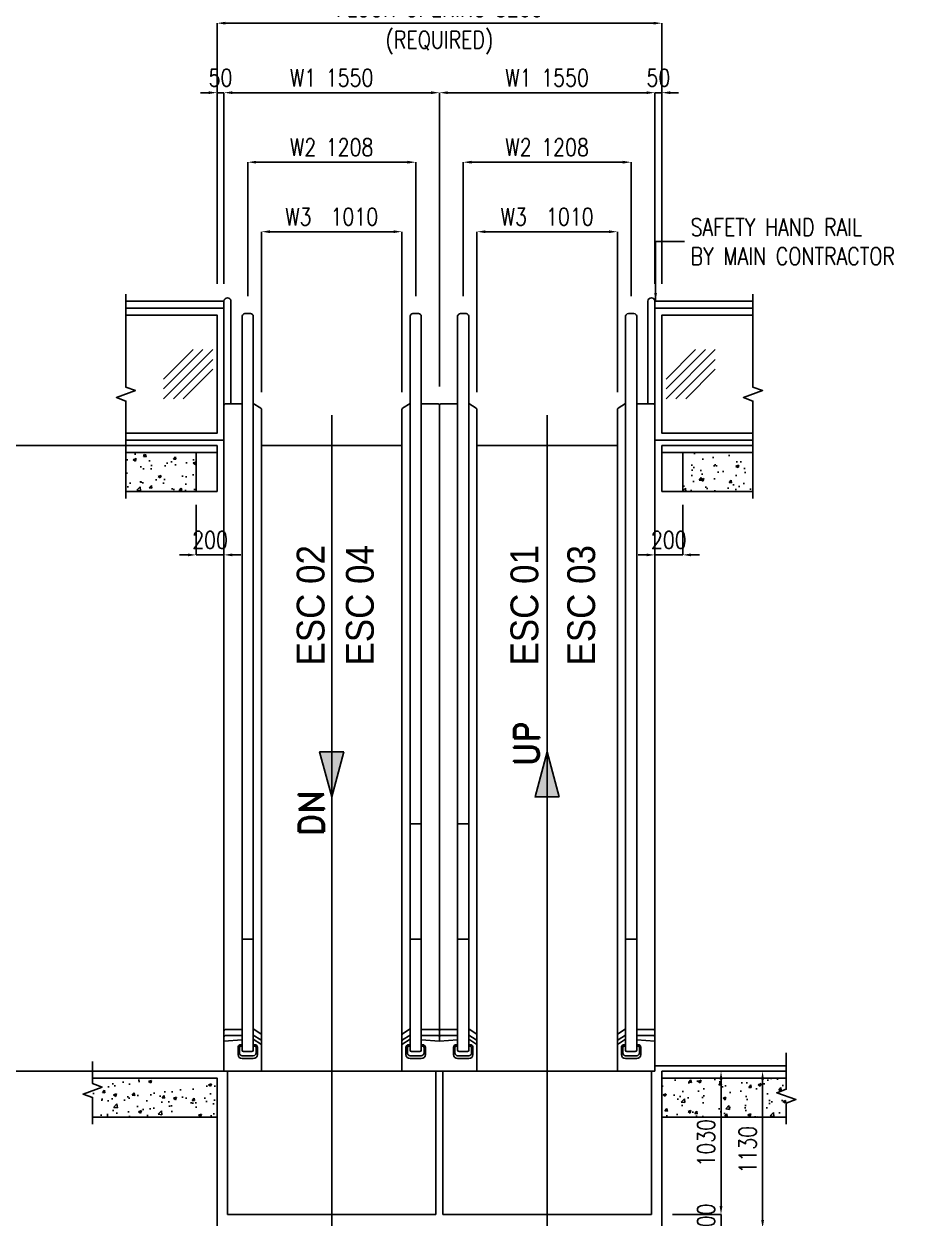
# Model space of a CAD drawing. Header units: millimetres. Extents: x -106996 to 276536, y -21995 to 37993.
# Drawn here: x 252777 to 259196, y 1630 to 10220 of the extents above; entities that cross this region are included whole.
import ezdxf

# ---------------------------------------------------------------- set-up
doc = ezdxf.new("R2010")
doc.units = ezdxf.units.MM
doc.header["$LTSCALE"] = 100
doc.linetypes.add('CENTER', pattern=[50.8, 31.75, -6.35, 6.35, -6.35])
doc.linetypes.add('PHANTOM2', pattern=[31.75, 15.875, -3.175, 3.175, -3.175, 3.175, -3.175])
doc.layers.get('0').update_dxf_attribs({"color": 3})
for name, color, linetype in [('DIM', 2, 'Continuous'), ('Esc', 4, 'Continuous'), ('GLASS WALL', 20, 'Continuous'), ('MW', 4, 'Continuous')]:
    doc.layers.add(name, color=color, linetype=linetype)
doc.styles.add('ARIAL', font='arial.ttf')
doc.styles.add('F2', font='romand.shx')
doc.styles.add('F3', font='romans.shx', dxfattribs={"width": 0.8})
doc.dimstyles.new('NOR', dxfattribs={"dimscale": 20, "dimtxt": 2.5, "dimasz": 1.2, "dimexe": 0, "dimexo": 2.5, "dimgap": 0.9, "dimtad": 1, "dimzin": 12, "dimdsep": 46, "dimtxsty": 'F3', "dimsah": 1, "dimcen": 0.09, "dimclrd": 2, "dimclre": 2, "dimclrt": 7, "dimadec": 0, "dimazin": 0, "dimtfac": 1, "dimtix": 1, "dimtmove": 2, "dimatfit": 3, "dimfxl": 0, "dimtolj": 1, "dimtzin": 12, "dimarcsym": 0})
pattern_1 = [(50, (285831.6, -14074.89), (215.17805, -18.8256), [22.5, -247.5]), (355, (285831.6, -14074.9), (-41.6254, 225.6576), [18, -198]), (100.45144, (285849.53, -14076.46), (173.5527, 206.832), [19.122, -210.3426]), (46.1842, (285831.6, -14014.9), (320.1724, -49.6558), [33.75, -371.25]), (96.6356, (285858.28, -14019.03), (280.3986, 292.2356), [28.683, -315.514]), (351.1842, (285831.6, -14014.9), (280.3986, 292.2356), [27, -297]), (21, (285861.6, -14029.89), (179.0721, -120.7857), [22.5, -247.5]), (326, (285861.6, -14029.9), (72.9946, 217.545), [18, -198]), (71.45144, (285876.52, -14039.95), (252.0667, 96.7593), [19.122, -210.3426]), (37.5, (285831.6, -14074.89), (3.64796, 99.86816), [0, -195.6, 0, -201, 0, -198.75]), (7.5, (285831.6, -14074.89), (78.92086, 118.3235), [0, -114.6, 0, -191.1, 0, -75.75]), (327.5, (285764.7, -14074.89), (160.14673, -6.76646), [0, -75, 0, -234, 0, -310.5]), (317.5, (285734.7, -14074.89), (174.95585, 30.0315), [0, -97.5, 0, -155.4, 0, -220.5])]

# ---------------------------------------------------------------- blocks, each defined once
blk = doc.blocks.new('*D467')
at = {"layer": 'DEFPOINTS', "color": 0, "transparency": 16777216}
for p in [(257046.4, 8725.2), (256036.4, 7446.7), (257046.4, 7446.7)]:
    blk.add_point(p, dxfattribs=at)
at = {"layer": 'DIM', "color": 2, "lineweight": -2, "transparency": 16777216}
for p, q in [((256036.4, 7571.7), (256036.4, 8725.2)), ((256096.4, 8725.2), (256986.4, 8725.2)), ((257046.4, 7571.7), (257046.4, 8725.2))]:
    blk.add_line(p, q, dxfattribs=at)
at = {"layer": 'DIM', "color": 2, "transparency": 16777216}
for points in [[(256096.4, 8735.2), (256096.4, 8715.2), (256036.4, 8725.2)], [(256986.4, 8735.2), (256986.4, 8715.2), (257046.4, 8725.2)]]:
    blk.add_solid(points, dxfattribs=at)
at = {"layer": 'DIM', "color": 7, "transparency": 16777216, "insert": (256541.4, 8832.7), "char_height": 125, "attachment_point": 5, "style": 'F3'}
blk.add_mtext('\\A1;W3  1010', dxfattribs=at)
blk = doc.blocks.new('*D468')
at = {"layer": 'DEFPOINTS', "color": 0, "transparency": 16777216}
for p in [(257145.4, 9225.2), (255937.4, 8136.5), (257145.4, 8136.5)]:
    blk.add_point(p, dxfattribs=at)
at = {"layer": 'DIM', "color": 2, "lineweight": -2, "transparency": 16777216}
for p, q in [((255937.4, 8261.5), (255937.4, 9225.2)), ((255997.4, 9225.2), (257085.4, 9225.2)), ((257145.4, 8261.5), (257145.4, 9225.2))]:
    blk.add_line(p, q, dxfattribs=at)
at = {"layer": 'DIM', "color": 2, "transparency": 16777216}
for points in [[(255997.4, 9235.2), (255997.4, 9215.2), (255937.4, 9225.2)], [(257085.4, 9235.2), (257085.4, 9215.2), (257145.4, 9225.2)]]:
    blk.add_solid(points, dxfattribs=at)
at = {"layer": 'DIM', "color": 7, "transparency": 16777216, "insert": (256541.4, 9332.7), "char_height": 125, "attachment_point": 5, "style": 'F3'}
blk.add_mtext('\\A1;W2 1208', dxfattribs=at)
blk = doc.blocks.new('*D469')
at = {"layer": 'DEFPOINTS', "color": 0, "transparency": 16777216}
for p in [(254166.4, 9725.2), (254166.4, 8225.1, 0), (254216.4, 8225.1, 0)]:
    blk.add_point(p, dxfattribs=at)
at = {"layer": 'DIM', "color": 2, "lineweight": -2, "transparency": 16777216}
for p, q in [((254106.4, 9725.2), (254046.4, 9725.2)), ((254166.4, 8350.1), (254166.4, 9725.2)), ((254216.4, 9725.2), (254166.4, 9725.2)), ((254216.4, 8350.1), (254216.4, 9725.2)), ((254276.4, 9725.2), (254336.4, 9725.2))]:
    blk.add_line(p, q, dxfattribs=at)
at = {"layer": 'DIM', "color": 2, "transparency": 16777216}
for points in [[(254106.4, 9735.2), (254106.4, 9715.2), (254166.4, 9725.2)], [(254276.4, 9735.2), (254276.4, 9715.2), (254216.4, 9725.2)]]:
    blk.add_solid(points, dxfattribs=at)
at = {"layer": 'DIM', "color": 7, "transparency": 16777216, "insert": (254191.4, 9832.7), "char_height": 125, "attachment_point": 5, "style": 'F3'}
blk.add_mtext('\\A1;50', dxfattribs=at)
blk = doc.blocks.new('*D470')
at = {"layer": 'DEFPOINTS', "color": 0, "transparency": 16777216}
for p in [(254486.4, 8725.2), (254486.4, 7446.7), (255496.4, 7446.7)]:
    blk.add_point(p, dxfattribs=at)
at = {"layer": 'DIM', "color": 2, "lineweight": -2, "transparency": 16777216}
for p, q in [((254486.4, 7571.7), (254486.4, 8725.2)), ((255436.4, 8725.2), (254546.4, 8725.2)), ((255496.4, 7571.7), (255496.4, 8725.2))]:
    blk.add_line(p, q, dxfattribs=at)
at = {"layer": 'DIM', "color": 2, "transparency": 16777216}
for points in [[(254546.4, 8735.2), (254546.4, 8715.2), (254486.4, 8725.2)], [(255436.4, 8735.2), (255436.4, 8715.2), (255496.4, 8725.2)]]:
    blk.add_solid(points, dxfattribs=at)
at = {"layer": 'DIM', "color": 7, "transparency": 16777216, "insert": (254991.4, 8832.7), "char_height": 125, "attachment_point": 5, "style": 'F3'}
blk.add_mtext('\\A1;W3  1010', dxfattribs=at)
blk = doc.blocks.new('*D471')
at = {"layer": 'DEFPOINTS', "color": 0, "transparency": 16777216}
for p in [(254387.4, 9225.2), (254387.4, 8136.5), (255595.4, 8136.5)]:
    blk.add_point(p, dxfattribs=at)
at = {"layer": 'DIM', "color": 2, "lineweight": -2, "transparency": 16777216}
for p, q in [((254387.4, 8261.5), (254387.4, 9225.2)), ((255535.4, 9225.2), (254447.4, 9225.2)), ((255595.4, 8261.5), (255595.4, 9225.2))]:
    blk.add_line(p, q, dxfattribs=at)
at = {"layer": 'DIM', "color": 2, "transparency": 16777216}
for points in [[(254447.4, 9235.2), (254447.4, 9215.2), (254387.4, 9225.2)], [(255535.4, 9235.2), (255535.4, 9215.2), (255595.4, 9225.2)]]:
    blk.add_solid(points, dxfattribs=at)
at = {"layer": 'DIM', "color": 7, "transparency": 16777216, "insert": (254991.4, 9332.7), "char_height": 125, "attachment_point": 5, "style": 'F3'}
blk.add_mtext('\\A1;W2 1208', dxfattribs=at)
blk = doc.blocks.new('*D472')
at = {"layer": 'DEFPOINTS', "color": 0, "transparency": 16777216}
for p in [(257366.4, 10225.2), (257366.4, 9146.9), (254166.4, 8838.2)]:
    blk.add_point(p, dxfattribs=at)
at = {"layer": 'DIM', "color": 2, "lineweight": -2, "transparency": 16777216}
for p, q in [((254166.4, 8963.2), (254166.4, 10225.2)), ((254226.4, 10225.2), (257306.4, 10225.2)), ((257366.4, 9271.9), (257366.4, 10225.2))]:
    blk.add_line(p, q, dxfattribs=at)
at = {"layer": 'DIM', "color": 2, "transparency": 16777216}
for points in [[(254226.4, 10235.2), (254226.4, 10215.2), (254166.4, 10225.2)], [(257306.4, 10235.2), (257306.4, 10215.2), (257366.4, 10225.2)]]:
    blk.add_solid(points, dxfattribs=at)
at = {"layer": 'DIM', "color": 7, "transparency": 16777216, "char_height": 125, "attachment_point": 5, "style": 'F3'}
for s, insert in [('\\A1;FLOOR OPENING 3200', (255766.4, 10332.7)), ('\\A1;(REQUIRED)', (255766.4, 10084.9))]:
    blk.add_mtext(s, dxfattribs=dict(at, insert=insert))
blk = doc.blocks.new('*D473')
at = {"layer": 'DEFPOINTS', "color": 0, "transparency": 16777216}
for p in [(255766.4, 9725.2), (257316.4, 8225.1, 0), (255766.4, 7486.5)]:
    blk.add_point(p, dxfattribs=at)
at = {"layer": 'DIM', "color": 2, "lineweight": -2, "transparency": 16777216}
for p, q in [((255766.4, 7611.5), (255766.4, 9725.2)), ((257256.4, 9725.2), (255826.4, 9725.2)), ((257316.4, 8350.1), (257316.4, 9725.2))]:
    blk.add_line(p, q, dxfattribs=at)
at = {"layer": 'DIM', "color": 2, "transparency": 16777216}
for points in [[(255826.4, 9735.2), (255826.4, 9715.2), (255766.4, 9725.2)], [(257256.4, 9735.2), (257256.4, 9715.2), (257316.4, 9725.2)]]:
    blk.add_solid(points, dxfattribs=at)
at = {"layer": 'DIM', "color": 7, "transparency": 16777216, "insert": (256541.4, 9832.7), "char_height": 125, "attachment_point": 5, "style": 'F3'}
blk.add_mtext('\\A1;W1 1550', dxfattribs=at)
blk = doc.blocks.new('*D474')
at = {"layer": 'DEFPOINTS', "color": 0, "transparency": 16777216}
for p in [(255766.4, 9725.2), (254216.4, 8225.1, 0), (255766.4, 7486.5)]:
    blk.add_point(p, dxfattribs=at)
at = {"layer": 'DIM', "color": 2, "lineweight": -2, "transparency": 16777216}
for p, q in [((254216.4, 8350.1), (254216.4, 9725.2)), ((254276.4, 9725.2), (255706.4, 9725.2)), ((255766.4, 7611.5), (255766.4, 9725.2))]:
    blk.add_line(p, q, dxfattribs=at)
at = {"layer": 'DIM', "color": 2, "transparency": 16777216}
for points in [[(254276.4, 9735.2), (254276.4, 9715.2), (254216.4, 9725.2)], [(255706.4, 9735.2), (255706.4, 9715.2), (255766.4, 9725.2)]]:
    blk.add_solid(points, dxfattribs=at)
at = {"layer": 'DIM', "color": 7, "transparency": 16777216, "insert": (254991.4, 9832.7), "char_height": 125, "attachment_point": 5, "style": 'F3'}
blk.add_mtext('\\A1;W1 1550', dxfattribs=at)
blk = doc.blocks.new('*D475')
at = {"layer": 'DEFPOINTS', "color": 0, "transparency": 16777216}
for p in [(257366.4, 9725.2), (257316.4, 8225.1, 0), (257366.4, 8225.1, 0)]:
    blk.add_point(p, dxfattribs=at)
at = {"layer": 'DIM', "color": 2, "lineweight": -2, "transparency": 16777216}
for p, q in [((257256.4, 9725.2), (257196.4, 9725.2)), ((257316.4, 8350.1), (257316.4, 9725.2)), ((257316.4, 9725.2), (257366.4, 9725.2)), ((257366.4, 8350.1), (257366.4, 9725.2)), ((257426.4, 9725.2), (257486.4, 9725.2))]:
    blk.add_line(p, q, dxfattribs=at)
at = {"layer": 'DIM', "color": 2, "transparency": 16777216}
for points in [[(257256.4, 9735.2), (257256.4, 9715.2), (257316.4, 9725.2)], [(257426.4, 9735.2), (257426.4, 9715.2), (257366.4, 9725.2)]]:
    blk.add_solid(points, dxfattribs=at)
at = {"layer": 'DIM', "color": 7, "transparency": 16777216, "insert": (257341.4, 9832.7), "char_height": 125, "attachment_point": 5, "style": 'F3'}
blk.add_mtext('\\A1;50', dxfattribs=at)
blk = doc.blocks.new('*D476')
at = {"layer": 'DEFPOINTS', "color": 0, "transparency": 16777216}
for p in [(254016.4, 6886.5, 0), (254216.4, 6886.5, 0), (254016.4, 6400.3)]:
    blk.add_point(p, dxfattribs=at)
at = {"layer": 'DIM', "color": 2, "lineweight": -2, "transparency": 16777216}
for p, q in [((254016.4, 6761.5), (254016.4, 6400.3)), ((254216.4, 6761.5), (254216.4, 6400.3)), ((253956.4, 6400.3), (253896.4, 6400.3)), ((254216.4, 6400.3), (254016.4, 6400.3)), ((254276.4, 6400.3), (254336.4, 6400.3))]:
    blk.add_line(p, q, dxfattribs=at)
at = {"layer": 'DIM', "color": 2, "transparency": 16777216}
for points in [[(253956.4, 6410.3), (253956.4, 6390.3), (254016.4, 6400.3)], [(254276.4, 6410.3), (254276.4, 6390.3), (254216.4, 6400.3)]]:
    blk.add_solid(points, dxfattribs=at)
at = {"layer": 'DIM', "color": 7, "transparency": 16777216, "insert": (254116.4, 6507.8), "char_height": 125, "attachment_point": 5, "style": 'F3'}
blk.add_mtext('\\A1;200', dxfattribs=at)
blk = doc.blocks.new('*D477')
at = {"layer": 'DEFPOINTS', "color": 0, "transparency": 16777216}
for p in [(257316.4, 6886.5, 0), (257516.4, 6886.5, 0), (257516.4, 6400.3)]:
    blk.add_point(p, dxfattribs=at)
at = {"layer": 'DIM', "color": 2, "lineweight": -2, "transparency": 16777216}
for p, q in [((257316.4, 6761.5), (257316.4, 6400.3)), ((257516.4, 6761.5), (257516.4, 6400.3)), ((257256.4, 6400.3), (257196.4, 6400.3)), ((257316.4, 6400.3), (257516.4, 6400.3)), ((257576.4, 6400.3), (257636.4, 6400.3))]:
    blk.add_line(p, q, dxfattribs=at)
at = {"layer": 'DIM', "color": 2, "transparency": 16777216}
for points in [[(257256.4, 6410.3), (257256.4, 6390.3), (257316.4, 6400.3)], [(257576.4, 6410.3), (257576.4, 6390.3), (257516.4, 6400.3)]]:
    blk.add_solid(points, dxfattribs=at)
at = {"layer": 'DIM', "color": 7, "transparency": 16777216, "insert": (257416.4, 6507.8), "char_height": 125, "attachment_point": 5, "style": 'F3'}
blk.add_mtext('\\A1;200', dxfattribs=at)
blk = doc.blocks.new('*D484')
at = {"layer": 'DEFPOINTS', "color": 0, "transparency": 16777216}
for p in [(257492.1, 2686.5), (257568.8, 1656.5), (257792.1, 1656.5)]:
    blk.add_point(p, dxfattribs=at)
at = {"layer": 'DIM', "color": 2, "lineweight": -2, "transparency": 16777216}
for p, q in [((257617.1, 2686.5), (257792.1, 2686.5)), ((257792.1, 2626.5), (257792.1, 1716.5)), ((257693.8, 1656.5), (257792.1, 1656.5))]:
    blk.add_line(p, q, dxfattribs=at)
at = {"layer": 'DIM', "color": 2, "transparency": 16777216}
for points in [[(257782.1, 2626.5), (257802.1, 2626.5), (257792.1, 2686.5)], [(257782.1, 1716.5), (257802.1, 1716.5), (257792.1, 1656.5)]]:
    blk.add_solid(points, dxfattribs=at)
at = {"layer": 'DIM', "color": 7, "transparency": 16777216, "insert": (257684.6, 2171.5), "char_height": 125, "attachment_point": 5, "rotation": 90, "style": 'F3'}
blk.add_mtext('\\A1;1030', dxfattribs=at)
blk = doc.blocks.new('*D485')
at = {"layer": 'DEFPOINTS', "color": 0, "transparency": 16777216}
for p in [(257792.1, 2686.5), (257318.8, 1556.5), (258091.2, 1556.5)]:
    blk.add_point(p, dxfattribs=at)
at = {"layer": 'DIM', "color": 2, "lineweight": -2, "transparency": 16777216}
for p, q in [((257917.1, 2686.5), (258091.2, 2686.5)), ((258091.2, 2626.5), (258091.2, 1616.5)), ((257443.8, 1556.5), (258091.2, 1556.5))]:
    blk.add_line(p, q, dxfattribs=at)
at = {"layer": 'DIM', "color": 2, "transparency": 16777216}
for points in [[(258081.2, 2626.5), (258101.2, 2626.5), (258091.2, 2686.5)], [(258081.2, 1616.5), (258101.2, 1616.5), (258091.2, 1556.5)]]:
    blk.add_solid(points, dxfattribs=at)
at = {"layer": 'DIM', "color": 7, "transparency": 16777216, "insert": (257983.7, 2121.5), "char_height": 125, "attachment_point": 5, "rotation": 90, "style": 'F3'}
blk.add_mtext('\\A1;1130', dxfattribs=at)
blk = doc.blocks.new('*D486')
at = {"layer": 'DEFPOINTS', "color": 0, "transparency": 16777216}
for p in [(257318.8, 1656.5), (257792.1, 1656.5), (257318.8, 1556.5)]:
    blk.add_point(p, dxfattribs=at)
at = {"layer": 'DIM', "color": 2, "lineweight": -2, "transparency": 16777216}
for p, q in [((257792.1, 1716.5), (257792.1, 1776.5)), ((257443.8, 1656.5), (257792.1, 1656.5)), ((257792.1, 1556.5), (257792.1, 1656.5)), ((257443.8, 1556.5), (257792.1, 1556.5)), ((257792.1, 1496.5), (257792.1, 1436.5))]:
    blk.add_line(p, q, dxfattribs=at)
at = {"layer": 'DIM', "color": 2, "transparency": 16777216}
for points in [[(257782.1, 1716.5), (257802.1, 1716.5), (257792.1, 1656.5)], [(257782.1, 1496.5), (257802.1, 1496.5), (257792.1, 1556.5)]]:
    blk.add_solid(points, dxfattribs=at)
at = {"layer": 'DIM', "color": 7, "transparency": 16777216, "insert": (257684.6, 1606.5), "char_height": 125, "attachment_point": 5, "rotation": 90, "style": 'F3'}
blk.add_mtext('\\A1;100', dxfattribs=at)

msp = doc.modelspace()

# ---------------------------------------------------------------- hatches: boundary and pattern name
h = msp.add_hatch()
h.set_pattern_fill('AR-CONC', color=2, scale=30)
h.set_pattern_definition([(50, (286071.6, -18374.89), (215.17805, -18.82564), [22.5, -247.5]), (355, (286071.6, -18374.9), (-41.6254, 225.6576), [18, -198]), (100.45144, (286089.53, -18376.46), (173.5527, 206.832), [19.1221, -210.3426]), (46.1842, (286071.6, -18314.9), (320.1724, -49.6558), [33.75, -371.25]), (96.6356, (286098.28, -18319.03), (280.3986, 292.2356), [28.683, -315.514]), (351.1842, (286071.6, -18314.9), (280.3986, 292.2356), [27, -297]), (21, (286101.6, -18329.89), (179.0721, -120.7857), [22.5, -247.5]), (326, (286101.6, -18329.9), (72.9946, 217.545), [18, -198]), (71.45144, (286116.52, -18339.95), (252.0667, 96.7593), [19.122, -210.3426]), (37.5, (286071.6, -18374.89), (3.64796, 99.86816), [0, -195.6, 0, -201, 0, -198.75]), (7.5, (286071.6, -18374.89), (78.92086, 118.3235), [0, -114.6, 0, -191.1, 0, -75.75]), (327.5, (286004.7, -18374.89), (160.14673, -6.76646), [0, -75, 0, -234, 0, -310.5]), (317.5, (285974.7, -18374.89), (174.95585, 30.0315), [0, -97.5, 0, -155.4, 0, -220.5])])
h.paths.add_polyline_path([(254016.4268092, 7136.5192942), (253511.0543558, 7136.5192942), (253511.0543558, 6856.5192942), (254016.4268092, 6856.5192942)])
h = msp.add_hatch()
h.set_pattern_fill('AR-CONC', color=2, scale=30)
h.set_pattern_definition([(50, (285591.6, -18374.89), (215.17805, -18.8256), [22.5, -247.5]), (355, (285591.6, -18374.9), (-41.6254, 225.6576), [18, -198]), (100.45144, (285609.53, -18376.46), (173.5527, 206.832), [19.122, -210.3426]), (46.1842, (285591.6, -18314.9), (320.1724, -49.6558), [33.75, -371.25]), (96.6356, (285618.28, -18319.03), (280.3986, 292.2356), [28.683, -315.514]), (351.1842, (285591.6, -18314.9), (280.3986, 292.2356), [27, -297]), (21, (285621.6, -18329.89), (179.0721, -120.7857), [22.5, -247.5]), (326, (285621.6, -18329.9), (72.9946, 217.545), [18, -198]), (71.45144, (285636.52, -18339.95), (252.0667, 96.7593), [19.122, -210.3426]), (37.5, (285591.6, -18374.89), (3.64796, 99.86816), [0, -195.6, 0, -201, 0, -198.75]), (7.5, (285591.6, -18374.89), (78.92086, 118.3235), [0, -114.6, 0, -191.1, 0, -75.75]), (327.5, (285524.7, -18374.89), (160.14673, -6.76646), [0, -75, 0, -234, 0, -310.5]), (317.5, (285494.7, -18374.89), (174.95585, 30.0315), [0, -97.5, 0, -155.4, 0, -220.5])])
h.paths.add_polyline_path([(258021.7992626, 7136.5192942), (257516.4268092, 7136.5192942), (257516.4268092, 6856.5192942), (258021.7992626, 6856.5192942)])
for points in [[(255078.7782369, 4984.5704688), (254991.4268092, 4659.3405024), (254904.0753815, 4984.5704688)], [(256628.7782369, 4659.3405024), (256541.4268092, 4984.5704688), (256454.0753815, 4659.3405024)]]:
    msp.add_hatch(color=252).paths.add_polyline_path(points)
h = msp.add_hatch()
h.set_pattern_fill('AR-CONC', color=2, scale=30)
h.set_pattern_definition(pattern_1)
h.paths.add_polyline_path([(254166.4268092, 2636.5192942), (253271.0543557, 2636.5192942), (253271.0543557, 2356.5192942), (254166.4268092, 2356.5192942)])
h = msp.add_hatch()
h.set_pattern_fill('AR-CONC', color=2, scale=30)
h.set_pattern_definition(pattern_1)
h.paths.add_polyline_path([(258261.7992626, 2636.5192942), (257366.4268092, 2636.5192942), (257366.4268092, 2356.5192942), (258261.7992626, 2356.5192942)])

# ---------------------------------------------------------------- linework, layer by layer
at = {"color": 4, "ltscale": 250}
for p, q in [((253511.0543558, 8225.090104, 0.001135), (254216.4268092, 8225.090104, 0.0008261)), ((253511.0543558, 8175.090104, 0.001135), (254216.4268092, 8175.090104, 0.0008261)), ((254216.4268092, 7476.5317317, 0.0006694), (254216.4268092, 8225.090104, 0.001011)), ((254266.4268092, 8225.0908774, 0.0008086), (254266.4268092, 7486.5317317, 0.0008086)), ((257266.4268092, 8225.0908774, 0.0008086), (257266.4268092, 7486.5317317, 0.0008086)), ((258021.7992626, 8225.090104, 0.0010939), (257316.4268092, 8225.090104, 0.0008261)), ((257316.4268092, 7476.5317317, 0.0006694), (257316.4268092, 8225.090104, 0.001011)), ((258021.7992626, 8175.090104, 0.0010939), (257316.4268092, 8175.090104, 0.0008261)), ((253511.0543558, 7225.090104, 0.0010558), (254216.4268092, 7225.090104, 0.001011)), ((258021.7992626, 7225.090104, 0.0010498), (257316.4268092, 7225.090104, 0.001011)), ((254216.4268092, 2976.5317317, 0.0006694), (254216.4268092, 3725.090104, 0.001011)), ((257316.4268092, 2976.5317317, 0.0006694), (257316.4268092, 3725.090104, 0.001011)), ((258261.7992626, 2725.090104, 0.0007604), (257316.4268092, 2725.090104, 0.0007169))]:
    msp.add_line(p, q, dxfattribs=at)
at = {"color": 252}
for p, q in [((253781.9638872, 7523.3426744, -0.0002231), (254135.5172778, 7876.896065, -0.0002231)), ((253781.9638872, 7594.0533525, -0.0002231), (254064.8065997, 7876.896065, -0.0002231)), ((253781.9638872, 7664.7640307, -0.0002231), (253994.0959215, 7876.896065, -0.0002231)), ((257397.3363406, 7523.3426744, -0.0002231), (257750.8897312, 7876.896065, -0.0002231)), ((257397.3363406, 7594.0533525, -0.0002231), (257680.1790531, 7876.896065, -0.0002231)), ((257397.3363406, 7664.7640307, -0.0002231), (257609.468375, 7876.896065, -0.0002231)), ((253852.6745653, 7523.3426744, -0.0002231), (254135.5172778, 7806.1853869, -0.0002231)), ((253923.3852434, 7523.3426744, -0.0002231), (254135.5172778, 7735.4747088, -0.0002231)), ((257468.0470187, 7523.3426744, -0.0002231), (257750.8897312, 7806.1853869, -0.0002231)), ((257538.7576968, 7523.3426744, -0.0002231), (257750.8897312, 7735.4747088, -0.0002231))]:
    msp.add_line(p, q, dxfattribs=at)
at = {"color": 1, "linetype": 'CENTER', "ltscale": 222}
for p, q in [((254991.4268092, 158.1674206, 0.0001056), (254991.4268092, 7404.405855, 0.0001639)), ((256541.4268092, 194.0745352, 0.0001071), (256541.4268092, 7404.405855, 0.000368))]:
    msp.add_line(p, q, dxfattribs=at)
at = {"color": 252, "linetype": 'PHANTOM2', "ltscale": 20}
for p, q in [((251315.7552664, 7186.5192942), (253511.0543558, 7186.5192942, 0.0006694)), ((251315.7552664, 2686.5192942), (253271.0543557, 2686.5192942, 0.0006694))]:
    msp.add_line(p, q, dxfattribs=at)
for p, q in [((253511.0543558, 7186.5192942, 0.0006694), (254166.4268092, 7186.5192942, 0.0006694)), ((254166.4268092, 7106.5192942, 0.0010265), (254166.4268092, 7186.5192942, 0.0006694)), ((258021.7992626, 7186.5192942, 0.0002231), (257366.4268092, 7186.5192942, 0.0002231)), ((257366.4268092, 7106.5192942, 0.0010265), (257366.4268092, 7186.5192942, 0.0006694)), ((253271.0543557, 2686.5192942, 0.0007759), (254216.4268092, 2686.5192942, 0.0007152)), ((258261.7992626, 2686.5192942, 0.0007759), (257366.4268092, 2686.5192942, 0.0007759)), ((257366.4268092, 2606.5192942, 0.001133), (257366.4268092, 2686.5192942, 0.0007759)), ((254166.4268092, 2356.5192942, 0.0002431), (254166.4268092, 1556.5317317, 0.0002629)), ((257366.4268092, 2356.5192942, 0.0002431), (257366.4268092, 1556.5317317, 0.0004463))]:
    msp.add_line(p, q)
at = {"ltscale": 222}
for p, q in [((257316.4268092, 2686.5317317, 0.0006694), (254216.4268092, 2686.5317317, 0.0006694)), ((254241.4268092, 2686.5317317, 0.0007152), (254241.4268092, 1656.5317317, 0.0006694)), ((255741.4268092, 2686.5317317, 0.0006694), (255741.4268092, 1656.5317317, 0.0006694)), ((255791.4268092, 2686.5317317, 0.0006694), (255791.4268092, 1656.5317317, 0.0006694)), ((257291.4268092, 2686.5317317, 0.0007152), (257291.4268092, 1656.5317317, 0.0006694)), ((255741.4268092, 1656.5317317, 0.0006694), (254241.4268092, 1656.5317317, 0.0006694)), ((255791.4268092, 1656.5317317, 0.0006694), (257291.4268092, 1656.5317317, 0.0006694))]:
    msp.add_line(p, q, dxfattribs=at)
at = {"color": 1, "linetype": 'Continuous'}
for points, elevation in [([(253511.0543558, 8275.090104), (253511.0543558, 7606.8665495), (253579.7412912, 7581.8665495), (253442.3674203, 7531.8665495), (253511.0543558, 7506.8665495), (253511.0543558, 6806.5192942)], 0.0006694), ([(258021.7992626, 8275.090104), (258021.7992626, 7606.8665495), (258090.4861981, 7581.8665495), (257953.1123271, 7531.8665495), (258021.7992626, 7506.8665495), (258021.7992626, 6806.5192942)], 0.0008057), ([(253271.0543557, 2755.3886197), (253271.0543557, 2597.2478361), (253339.7412912, 2572.2478361), (253202.3674203, 2522.2478361), (253271.0543557, 2497.2478361), (253271.0543557, 2306.5192942)], 0.0007759), ([(258261.7992626, 2818.5178171), (258261.7992626, 2556.8374926), (258193.1123271, 2531.8374926), (258330.4861981, 2481.8374926), (258261.7992626, 2456.8374926), (258261.7992626, 2306.5192942)], 0.0007759)]:
    msp.add_lwpolyline(points, dxfattribs=dict(at, elevation=elevation))
at = {"color": 6, "ltscale": 11}
for points, elevation in [([(253511.0543558, 6856.5192942), (254166.4268092, 6856.5192942), (254166.4268092, 7136.5192942), (253511.0543558, 7136.5192942)], 0.0001366), ([(258021.7992626, 6856.5192942), (257366.4268092, 6856.5192942), (257366.4268092, 7136.5192942), (258021.7992626, 7136.5192942)], 0.0002729), ([(253271.0543557, 2356.5192942), (254166.4268092, 2356.5192942), (254166.4268092, 2636.5192942), (253271.0543557, 2636.5192942)], 0.0002431), ([(258261.7992626, 2356.5192942), (257366.4268092, 2356.5192942), (257366.4268092, 2636.5192942), (258261.7992626, 2636.5192942)], 0.0002431)]:
    msp.add_lwpolyline(points, dxfattribs=dict(at, elevation=elevation))
at = {"ltscale": 11, "elevation": 0.0001366}
for points in [[(254166.4268092, 7136.5192942), (254016.4268092, 7136.5192942), (254016.4268092, 6856.5192942), (254166.4268092, 6856.5192942)], [(257366.4268092, 7136.5192942), (257516.4268092, 7136.5192942), (257516.4268092, 6856.5192942), (257366.4268092, 6856.5192942)]]:
    msp.add_lwpolyline(points, close=True, dxfattribs=at)
at = {"ltscale": 250}
for points, elevation in [([(255078.7782369, 4984.5704688), (254991.4268092, 4659.3405024), (254904.0753815, 4984.5704688)], 0.0005012), ([(256628.7782369, 4659.3405024), (256541.4268092, 4984.5704688), (256454.0753815, 4659.3405024)], 0.0001789)]:
    msp.add_lwpolyline(points, close=True, dxfattribs=dict(at, elevation=elevation))
at = {"color": 4, "ltscale": 250}
for centre in [(254241.4268092, 8225.090104, 0.001011), (257291.4268092, 8225.090104, 0.001011)]:
    msp.add_arc(centre, 25, 0, 180, dxfattribs=at)
at = {"layer": 'Esc', "color": 4, "ltscale": 222}
for p, q in [((257316.4268092, 8175.090104, 0.0009828), (257316.4268092, 2686.5317317, 0.0007152)), ((254347.4268092, 8116.5320825, 0.0006694), (254347.4268092, 2836.8127003, 0.0006694)), ((254407.4268092, 8136.5317317, 0.0006694), (254367.4268092, 8136.5317317, 0.0006694)), ((254427.4268092, 8116.5317317, 0.0006694), (254427.4268092, 2837.1572257, 0.0006694)), ((255555.4268092, 8116.5320438, 0.0006694), (255555.4268092, 2837.1572257, 0.0006694)), ((255575.4268092, 8136.5317317, 0.0006694), (255615.4268092, 8136.5317317, 0.0006694)), ((255635.4268092, 8116.5317317, 0.0006694), (255635.4268092, 2837.1572257, 0.0006694)), ((255897.4268092, 8116.5320741, 0.0006694), (255897.4268092, 2837.1572257, 0.0006694)), ((255957.4268092, 8136.5317317, 0.0006694), (255917.4268092, 8136.5317317, 0.0006694)), ((255977.4268092, 8116.5317317, 0.0006694), (255977.4268092, 2837.1572257, 0.0006694)), ((257105.4268092, 8116.5320742, 0.0006694), (257105.4268092, 2837.1572257, 0.0006694)), ((257125.4268092, 8136.5317317, 0.0006694), (257165.4268092, 8136.5317317, 0.0006694)), ((257185.4268092, 8116.5317317, 0.0006694), (257185.4268092, 2837.0313241, 0.0006694)), ((254216.4268092, 7476.5319668, 0.0009515), (254216.4268092, 2686.5317317, 0.0007152)), ((254347.4268092, 7486.5317317, 0.0006694), (254226.4268092, 7486.5317317, 0.0006694)), ((254481.4268092, 7455.3548171, 0.0006694), (254427.4268092, 7490.428846, 0.0006694)), ((255501.4268092, 7455.3548171, 0.0006694), (255555.4268092, 7490.428846, 0.0006694)), ((255635.4268092, 7486.5317317, 0.0006694), (255756.4268092, 7486.5317317, 0.0006694)), ((255766.4268092, 2902.5870367, 0.0006694), (255766.4268092, 7476.5441691, 0.0013389)), ((255897.4268092, 7486.5317317, 0.0006694), (255776.4268092, 7486.5317317, 0.0006694)), ((256031.4268092, 7455.3548171, 0.0006694), (255977.4268092, 7490.428846, 0.0006694)), ((257051.4268092, 7455.3548171, 0.0006694), (257105.4268092, 7490.428846, 0.0006694)), ((257185.4268092, 7486.5317317, 0.0006694), (257306.4268092, 7486.5317317, 0.0006694)), ((254486.4268092, 7446.6945631, 0.0006694), (254486.4268092, 2686.5317317, 0.0006694)), ((255496.4268092, 7446.6947954, 0.0006694), (255496.4268092, 2686.5317317, 0.0006694)), ((256036.4268092, 7446.6945631, 0.0006694), (256036.4268092, 2686.5317317, 0.0006694)), ((257046.4268092, 7446.6945631, 0.0006694), (257046.4268092, 2686.5317317, 0.0006694)), ((255496.4268092, 7186.5317317, 0.0006694), (254486.4268092, 7186.5317317, 0.0006694)), ((257046.4268092, 7186.5317317, 0.0006694), (256036.4268092, 7186.5317317, 0.0006694)), ((255635.4268092, 4464.9555897, 0.0005629), (255555.4268092, 4464.9555897, 0.0005629)), ((255897.4268092, 4464.9555897, 0.0005629), (255977.4268092, 4464.9555897, 0.0005629)), ((254427.4268092, 3636.5317317, 0.0006694), (254347.4268092, 3636.5317317, 0.0006694)), ((255635.4268092, 3636.5317317, 0.0006694), (255555.4268092, 3636.5317317, 0.0006694)), ((255897.4268092, 3636.5317317, 0.0006694), (255977.4268092, 3636.5317317, 0.0006694)), ((257105.4268092, 3636.5317317, 0.0006694), (257185.4268092, 3636.5317317, 0.0006694)), ((254347.4268092, 2942.5870367, 0.0006694), (254226.426725, 2942.5870367, 0.0006694)), ((254347.4268092, 2986.5317317, 0.0006694), (254226.4268092, 2986.5317317, 0.0006694)), ((254481.4268092, 2955.3548171, 0.0006694), (254427.4268092, 2990.428846, 0.0006694)), ((254481.4268092, 2911.4101222, 0.0006694), (254427.4268092, 2946.484151, 0.0006694)), ((255501.4268092, 2955.3548171, 0.0006694), (255555.4268092, 2990.428846, 0.0006694)), ((255501.4268092, 2911.4101222, 0.0006694), (255555.4268092, 2946.484151, 0.0006694)), ((255635.4268092, 2986.5317317, 0.0006694), (255756.4268092, 2986.5317317, 0.0006694)), ((255635.4268092, 2942.5870367, 0.0006694), (255756.4268092, 2942.5870367, 0.0006694)), ((255897.4268092, 2986.5317317, 0.0006694), (255776.4268092, 2986.5317317, 0.0006694)), ((255897.4268092, 2942.5870367, 0.0006694), (255776.4268092, 2942.5870367, 0.0006694)), ((256031.4268092, 2955.3548171, 0.0006694), (255977.4268092, 2990.428846, 0.0006694)), ((256031.4268092, 2911.4101222, 0.0006694), (255977.4268092, 2946.484151, 0.0006694)), ((257051.4268092, 2955.3548171, 0.0006694), (257105.4268092, 2990.428846, 0.0006694)), ((257051.4268092, 2911.4101222, 0.0006694), (257105.4268092, 2946.484151, 0.0006694)), ((257185.4268092, 2986.5317317, 0.0006694), (257306.4268092, 2986.5317317, 0.0006694)), ((257185.4268092, 2942.5870367, 0.0006694), (257306.4268934, 2942.5870367, 0.0006694)), ((254347.4268092, 2911.6346557, 0.0006694), (254216.4268092, 2902.5870367, 0.0006694)), ((254317.4268092, 2857.1572257, 0.0006694), (254317.4268092, 2807.1572257, 0.0006694)), ((254327.4268092, 2857.1572257, 0.0006694), (254327.4268092, 2817.1572257, 0.0006694)), ((254347.4268092, 2877.1572257, 0.0006694), (254337.4268092, 2877.1572257, 0.0006694)), ((254347.4268092, 2877.1572257, 0.0006694), (254337.4268092, 2877.1572257, 0.0006694)), ((254347.4268092, 2867.1572257, 0.0006694), (254337.4268092, 2867.1572257, 0.0006694)), ((254486.4268092, 2879.6558573, 0.0006694), (254427.4268092, 2917.7270133, 0.0006694)), ((254437.4268092, 2877.1572257, 0.0006694), (254427.4268092, 2877.1572257, 0.0006694)), ((254437.4268092, 2867.1572257, 0.0006694), (254427.4268092, 2867.1572257, 0.0006694)), ((254447.4268092, 2857.1572257, 0.0006694), (254447.4268092, 2817.1572257, 0.0006694)), ((254457.4268092, 2857.1572257, 0.0006694), (254457.4268092, 2807.1572257, 0.0006694)), ((255496.4268092, 2879.6558573, 0.0006694), (255555.4268092, 2917.7270133, 0.0006694)), ((255525.4268092, 2857.1572257, 0.0006694), (255525.4268092, 2807.1572257, 0.0006694)), ((255535.4268092, 2857.1572257, 0.0006694), (255535.4268092, 2817.1572257, 0.0006694)), ((255545.4268092, 2877.1572257, 0.0006694), (255555.4268092, 2877.1572257, 0.0006694)), ((255545.4268092, 2867.1572257, 0.0006694), (255555.4268092, 2867.1572257, 0.0006694)), ((255635.4268092, 2911.6346557, 0.0006694), (255766.4268092, 2902.5870367, 0.0006694)), ((255635.4268092, 2877.1572257, 0.0006694), (255645.4268092, 2877.1572257, 0.0006694)), ((255635.4268092, 2877.1572257, 0.0006694), (255645.4268092, 2877.1572257, 0.0006694)), ((255635.4268092, 2867.1572257, 0.0006694), (255645.4268092, 2867.1572257, 0.0006694)), ((255655.4268092, 2857.1572257, 0.0006694), (255655.4268092, 2817.1572257, 0.0006694)), ((255665.4268092, 2857.1572257, 0.0006694), (255665.4268092, 2807.1572257, 0.0006694)), ((255897.4268092, 2911.6346557, 0.0006694), (255766.4268092, 2902.5870367, 0.0006694)), ((255867.4268092, 2857.1572257, 0.0006694), (255867.4268092, 2807.1572257, 0.0006694)), ((255877.4268092, 2857.1572257, 0.0006694), (255877.4268092, 2817.1572257, 0.0006694)), ((255897.4268092, 2877.1572257, 0.0006694), (255887.4268092, 2877.1572257, 0.0006694)), ((255897.4268092, 2877.1572257, 0.0006694), (255887.4268092, 2877.1572257, 0.0006694)), ((255897.4268092, 2867.1572257, 0.0006694), (255887.4268092, 2867.1572257, 0.0006694)), ((256036.4268092, 2879.6558573, 0.0006694), (255977.4268092, 2917.7270133, 0.0006694)), ((255987.4268092, 2877.1572257, 0.0006694), (255977.4268092, 2877.1572257, 0.0006694)), ((255987.4268092, 2867.1572257, 0.0006694), (255977.4268092, 2867.1572257, 0.0006694)), ((255997.4268092, 2857.1572257, 0.0006694), (255997.4268092, 2817.1572257, 0.0006694)), ((256007.4268092, 2857.1572257, 0.0006694), (256007.4268092, 2807.1572257, 0.0006694)), ((257046.4268092, 2879.6558573, 0.0006694), (257105.4268092, 2917.7270133, 0.0006694)), ((257075.4268092, 2857.1572257, 0.0006694), (257075.4268092, 2807.1572257, 0.0006694)), ((257085.4268092, 2857.1572257, 0.0006694), (257085.4268092, 2817.1572257, 0.0006694)), ((257095.4268092, 2877.1572257, 0.0006694), (257105.4268092, 2877.1572257, 0.0006694)), ((257095.4268092, 2867.1572257, 0.0006694), (257105.4268092, 2867.1572257, 0.0006694)), ((257185.4268092, 2911.6346557, 0.0006694), (257316.4268092, 2902.5870367, 0.0006694)), ((257185.4268092, 2877.1572257, 0.0006694), (257195.4268092, 2877.1572257, 0.0006694)), ((257185.4268092, 2877.1572257, 0.0006694), (257195.4268092, 2877.1572257, 0.0006694)), ((257185.4268092, 2867.1572257, 0.0006694), (257195.4268092, 2867.1572257, 0.0006694)), ((257205.4268092, 2857.1572257, 0.0006694), (257205.4268092, 2817.1572257, 0.0006694)), ((257215.4268092, 2857.1572257, 0.0006694), (257215.4268092, 2807.1572257, 0.0006694)), ((254427.4268092, 2797.1572257, 0.0006694), (254347.4268092, 2797.1572257, 0.0006694)), ((254427.4268092, 2777.1572257, 0.0006694), (254347.4268092, 2777.1572257, 0.0006694)), ((254417.4268092, 2827.1572257, 0.0006694), (254357.4268092, 2827.1572257, 0.0006694)), ((255555.4268092, 2797.1572257, 0.0006694), (255635.4268092, 2797.1572257, 0.0006694)), ((255555.4268092, 2777.1572257, 0.0006694), (255635.4268092, 2777.1572257, 0.0006694)), ((255565.4268092, 2827.1572257, 0.0006694), (255625.4268092, 2827.1572257, 0.0006694)), ((255977.4268092, 2797.1572257, 0.0006694), (255897.4268092, 2797.1572257, 0.0006694)), ((255977.4268092, 2777.1572257, 0.0006694), (255897.4268092, 2777.1572257, 0.0006694)), ((255967.4268092, 2827.1572257, 0.0006694), (255907.4268092, 2827.1572257, 0.0006694)), ((257105.4268092, 2797.1572257, 0.0006694), (257185.4268092, 2797.1572257, 0.0006694)), ((257105.4268092, 2777.1572257, 0.0006694), (257185.4268092, 2777.1572257, 0.0006694)), ((257115.4268092, 2827.1572257, 0.0006694), (257175.4268092, 2827.1572257, 0.0006694))]:
    msp.add_line(p, q, dxfattribs=at)
at = {"layer": 'GLASS WALL', "elevation": 0.0008033}
for points in [[(253511.0543558, 8125.1735103), (254166.4268092, 8125.1735103), (254166.4268092, 7275.090104), (253511.0543558, 7275.090104)], [(258021.7992626, 8125.1735103), (257366.4268092, 8125.1735103), (257366.4268092, 7275.090104), (258021.7992626, 7275.090104)]]:
    msp.add_lwpolyline(points, dxfattribs=at)
at = {"layer": 'MW', "color": 4, "ltscale": 222}
for centre, radius, start, end in [((254367.4268092, 8116.5317317, 0.0006694), 20, 90, 180), ((254407.4268092, 8116.5317317, 0.0006694), 20, 0, 90), ((255575.4268092, 8116.5317317, 0.0006694), 20, 90, 180), ((255615.4268092, 8116.5317317, 0.0006694), 20, 0, 90), ((255917.4268092, 8116.5317317, 0.0006694), 20, 90, 180), ((255957.4268092, 8116.5317317, 0.0006694), 20, 0, 90), ((257125.4268092, 8116.5317317, 0.0006694), 20, 90, 180), ((257165.4268092, 8116.5317317, 0.0006694), 20, 0, 90), ((254226.4268092, 7476.5317317, 0.0006694), 10, 90, 180), ((254226.4268092, 7476.5317317, 0.0006694), 10, 90, 180), ((255756.4268092, 7476.5317317, 0.0006694), 10, 0, 90), ((255776.4268092, 7476.5317317, 0.0006694), 10, 90, 180), ((257306.4268092, 7476.5317317, 0.0006694), 10, 0, 90), ((257306.4268092, 7476.5317317, 0.0006694), 10, 0, 90), ((254476.4268092, 7446.6945631, 0.0006694), 10, 0, 60), ((255506.4268092, 7446.6945631, 0.0006694), 10, 120, 180), ((256026.4268092, 7446.6945631, 0.0006694), 10, 0, 60), ((257056.4268092, 7446.6945631, 0.0006694), 10, 120, 180), ((254226.4268092, 2976.5317317, 0.0006694), 10, 90, 180), ((254226.4268092, 2932.5870367, 0.0006694), 10, 90, 180), ((254476.4268092, 2946.6945631, 0.0006694), 10, 0, 60), ((255506.4268092, 2946.6945631, 0.0006694), 10, 120, 180), ((255756.4268092, 2976.5317317, 0.0006694), 10, 0, 90), ((255756.4268092, 2932.5870367, 0.0006694), 10, 0, 90), ((255776.4268092, 2976.5317317, 0.0006694), 10, 90, 180), ((255776.4268092, 2932.5870367, 0.0006694), 10, 90, 180), ((256026.4268092, 2946.6945631, 0.0006694), 10, 0, 60), ((257056.4268092, 2946.6945631, 0.0006694), 10, 120, 180), ((257306.4268092, 2976.5317317, 0.0006694), 10, 0, 90), ((257306.4268092, 2932.5870367, 0.0006694), 10, 0, 90), ((254337.4268092, 2857.1572257, 0.0006694), 20, 90, 180), ((254337.4268092, 2857.1572257, 0.0006694), 10, 90, 180), ((254357.4268092, 2837.1572257, 0.0006694), 10, 180, 270), ((254417.4268092, 2837.1572257, 0.0006694), 10, 270, 0), ((254437.4268092, 2857.1572257, 0.0006694), 20, 0, 90), ((254437.4268092, 2857.1572257, 0.0006694), 10, 0, 90), ((254476.4268092, 2902.7498681, 0.0006694), 10, 0, 60), ((255506.4268092, 2902.7498681, 0.0006694), 10, 120, 180), ((255545.4268092, 2857.1572257, 0.0006694), 20, 90, 180), ((255545.4268092, 2857.1572257, 0.0006694), 10, 90, 180), ((255565.4268092, 2837.1572257, 0.0006694), 10, 180, 270), ((255625.4268092, 2837.1572257, 0.0006694), 10, 270, 0), ((255645.4268092, 2857.1572257, 0.0006694), 20, 0, 90), ((255645.4268092, 2857.1572257, 0.0006694), 10, 0, 90), ((255887.4268092, 2857.1572257, 0.0006694), 20, 90, 180), ((255887.4268092, 2857.1572257, 0.0006694), 10, 90, 180), ((255907.4268092, 2837.1572257, 0.0006694), 10, 180, 270), ((255967.4268092, 2837.1572257, 0.0006694), 10, 270, 0), ((255987.4268092, 2857.1572257, 0.0006694), 20, 0, 90), ((255987.4268092, 2857.1572257, 0.0006694), 10, 0, 90), ((256026.4268092, 2902.7498681, 0.0006694), 10, 0, 60), ((257056.4268092, 2902.7498681, 0.0006694), 10, 120, 180), ((257095.4268092, 2857.1572257, 0.0006694), 20, 90, 180), ((257095.4268092, 2857.1572257, 0.0006694), 10, 90, 180), ((257115.4268092, 2837.1572257, 0.0006694), 10, 180, 270), ((257175.4268092, 2837.1572257, 0.0006694), 10, 270, 0), ((257195.4268092, 2857.1572257, 0.0006694), 20, 0, 90), ((257195.4268092, 2857.1572257, 0.0006694), 10, 0, 90), ((254347.4268092, 2807.1572257, 0.0006694), 30, 180, 270), ((254347.4268092, 2817.1572257, 0.0006694), 20, 180, 270), ((254427.4268092, 2817.1572257, 0.0006694), 20, 270, 0), ((254427.4268092, 2807.1572257, 0.0006694), 30, 270, 0), ((255555.4268092, 2807.1572257, 0.0006694), 30, 180, 270), ((255555.4268092, 2817.1572257, 0.0006694), 20, 180, 270), ((255635.4268092, 2817.1572257, 0.0006694), 20, 270, 0), ((255635.4268092, 2807.1572257, 0.0006694), 30, 270, 0), ((255897.4268092, 2807.1572257, 0.0006694), 30, 180, 270), ((255897.4268092, 2817.1572257, 0.0006694), 20, 180, 270), ((255977.4268092, 2817.1572257, 0.0006694), 20, 270, 0), ((255977.4268092, 2807.1572257, 0.0006694), 30, 270, 0), ((257105.4268092, 2807.1572257, 0.0006694), 30, 180, 270), ((257105.4268092, 2817.1572257, 0.0006694), 20, 180, 270), ((257185.4268092, 2817.1572257, 0.0006694), 20, 270, 0), ((257185.4268092, 2807.1572257, 0.0006694), 30, 270, 0)]:
    msp.add_arc(centre, radius, start, end, dxfattribs=at)

# ---------------------------------------------------------------- texts
at = {"color": 4, "linetype": 'Continuous', "ltscale": 60, "style": 'ARIAL', "width": 0.9}
for s, p in [('ESC 02', (254939.4742964, 5604.5250145, -0.0003111)), ('ESC 04', (255293.8757923, 5604.5250145, -0.0003111)), ('ESC 01', (256477.4732229, 5604.5250145, -0.0006327)), ('ESC 03', (256886.3649481, 5604.5250145, -0.0003111))]:
    msp.add_text(s, height=200, rotation=90, dxfattribs=at).set_placement(p)
at = {"color": 2, "ltscale": 250, "style": 'F2'}
for s, p in [('UP', (256484.7347757, 4881.2596036, -0.0006672)), ('DN', (254934.7347757, 4377.2101538, -0.0003449))]:
    msp.add_text(s, height=180, rotation=90, dxfattribs=at).set_placement(p)
at = {"ltscale": 250, "insert": (257573.1543983, 8653.5682382, 0.0012374), "char_height": 125, "width": 2397.397265972, "attachment_point": 4, "style": 'F3'}
msp.add_mtext('{\\W0.8;SAFETY HAND RAIL \\PBY MAIN CONTRACTOR}', dxfattribs=at)

# ---------------------------------------------------------------- dimensions: what is measured, and where the dimension line sits
at = {"layer": 'DIM'}
for base, p1, p2, text, picture, middle in [((257366.4299673, 10225.1735103, 0.0004463), (254166.4268092, 8838.1816597, 0.0004463), (257366.4299673, 9146.8631836, 0.0004463), 'FLOOR OPENING <>\\X(REQUIRED)', '*D472', (255766.4283883, 10225.1735103, 0.0004463)), ((255766.4268092, 9725.1735103, 0.0006694), (257316.4268092, 8225.090104, 0.0004671), (255766.4268092, 7486.5317317, 0.0006694), 'W1 <>', '*D473', (256541.4268092, 9832.6735103, 0.0006694)), ((257145.4268092, 9225.1735103, 0.0006694), (255937.4268092, 8136.5317317, 0.0006694), (257145.4268092, 8136.5317317, 0.0006694), 'W2 <>', '*D468', (256541.4268092, 9332.6735103, 0.0006694)), ((257046.4268092, 8725.1735103, 0.0006694), (256036.4268092, 7446.6945631, 0.0006694), (257046.4268092, 7446.6945631, 0.0006694), 'W3  <>', '*D467', (256541.4268092, 8832.6735103, 0.0006694))]:
    dim = msp.add_linear_dim(base=base, p1=p1, p2=p2, text=text, dimstyle='NOR', override={"dimscale": 50, "dimdec": 0}, dxfattribs=at)
    dim.commit()
    dim.dimension.update_dxf_attribs({"geometry": picture, "text_midpoint": middle})
for base, p1, p2, text, picture, middle in [((255766.4268092, 9725.1735103, 0.0006694), (254216.4268092, 8225.090104, 0.0004671), (255766.4268092, 7486.5317317, 0.0006694), 'W1 <>', '*D474', (254991.4268092, 9832.6735103, 0.0006694)), ((254387.4268092, 9225.1735103, 0.0006694), (255595.4268092, 8136.5317317, 0.0006694), (254387.4268092, 8136.5317317, 0.0006694), 'W2 <>', '*D471', (254991.4268092, 9332.6735103, 0.0006694)), ((254486.4268092, 8725.1735103, 0.0006694), (255496.4268092, 7446.6945631, 0.0006694), (254486.4268092, 7446.6945631, 0.0006694), 'W3  <>', '*D470', (254991.4268092, 8832.6735103, 0.0006694))]:
    dim = msp.add_linear_dim(base=base, p1=p1, p2=p2, angle=180, text=text, dimstyle='NOR', override={"dimscale": 50, "dimdec": 0}, dxfattribs=at)
    dim.commit()
    dim.dimension.update_dxf_attribs({"geometry": picture, "text_midpoint": middle})
for base, p1, p2, angle, picture, middle in [((254166.4268092, 9725.1735103, 0.0006694), (254216.4268092, 8225.090104, 0.0004671), (254166.4268092, 8225.090104, 0.0004671), 180, '*D469', (254191.4268092, 9832.6735103, 0.0006694)), ((254016.4268092, 6400.3162176, 0.0006694), (254216.4268092, 6886.5192942, 0.0007573), (254016.4268092, 6886.5192942, 0.0006691), 180, '*D476', (254116.4268092, 6507.8162176, 0.0006694)), ((258091.2267716, 1556.5192942, 0.0001065), (257792.1317625, 2686.5192942, 0.0001065), (257318.7714095, 1556.5192942, 0.0001065), 90, '*D485', (257983.7267716, 2121.5192942, 0.0001065)), ((257792.1317625, 1656.5192942, 0.0001065), (257492.1317625, 2686.5192942, 0.0001065), (257568.7714095, 1656.5192942, 0.0001065), 90, '*D484', (257684.6317625, 2171.5192942, 0.0001065)), ((257792.1317625, 1656.5192942, 0.0001065), (257318.7714095, 1556.5192942, 0.0001065), (257318.7714095, 1656.5192942, 0.0001065), 270, '*D486', (257684.6317625, 1606.5192942, 0.0001065))]:
    dim = msp.add_linear_dim(base=base, p1=p1, p2=p2, angle=angle, dimstyle='NOR', override={"dimscale": 50, "dimdec": 0}, dxfattribs=at)
    dim.commit()
    dim.dimension.update_dxf_attribs({"geometry": picture, "text_midpoint": middle})
for base, p1, p2, picture, middle in [((257366.4299673, 9725.1735103, 0.0006694), (257316.4268092, 8225.090104, 0.0004671), (257366.4299673, 8225.090104, 0.0004671), '*D475', (257341.4283883, 9832.6735103, 0.0006694)), ((257516.4268092, 6400.3162176, 0.0006694), (257316.4268092, 6886.5192942, 0.0007573), (257516.4268092, 6886.5192942, 0.0006691), '*D477', (257416.4268092, 6507.8162176, 0.0006694))]:
    dim = msp.add_linear_dim(base=base, p1=p1, p2=p2, dimstyle='NOR', override={"dimscale": 50, "dimdec": 0}, dxfattribs=at)
    dim.commit()
    dim.dimension.update_dxf_attribs({"geometry": picture, "text_midpoint": middle})

# ---------------------------------------------------------------- leaders
at = {"color": 3, "ltscale": 250, "annotation_type": 0, "has_hookline": 1, "hookline_direction": 0, "text_width": 1647.6190476}
msp.add_leader([(257321.4268092, 8225.090104, 0.0015576), (257321.4268092, 8653.5682382, 0.0015576), (257529.9543983, 8653.5682382, 0.0015576)], dimstyle='NOR', override={"dimasz": 3, "dimtad": 0}, dxfattribs=at)

doc.saveas('drawing.dxf')
